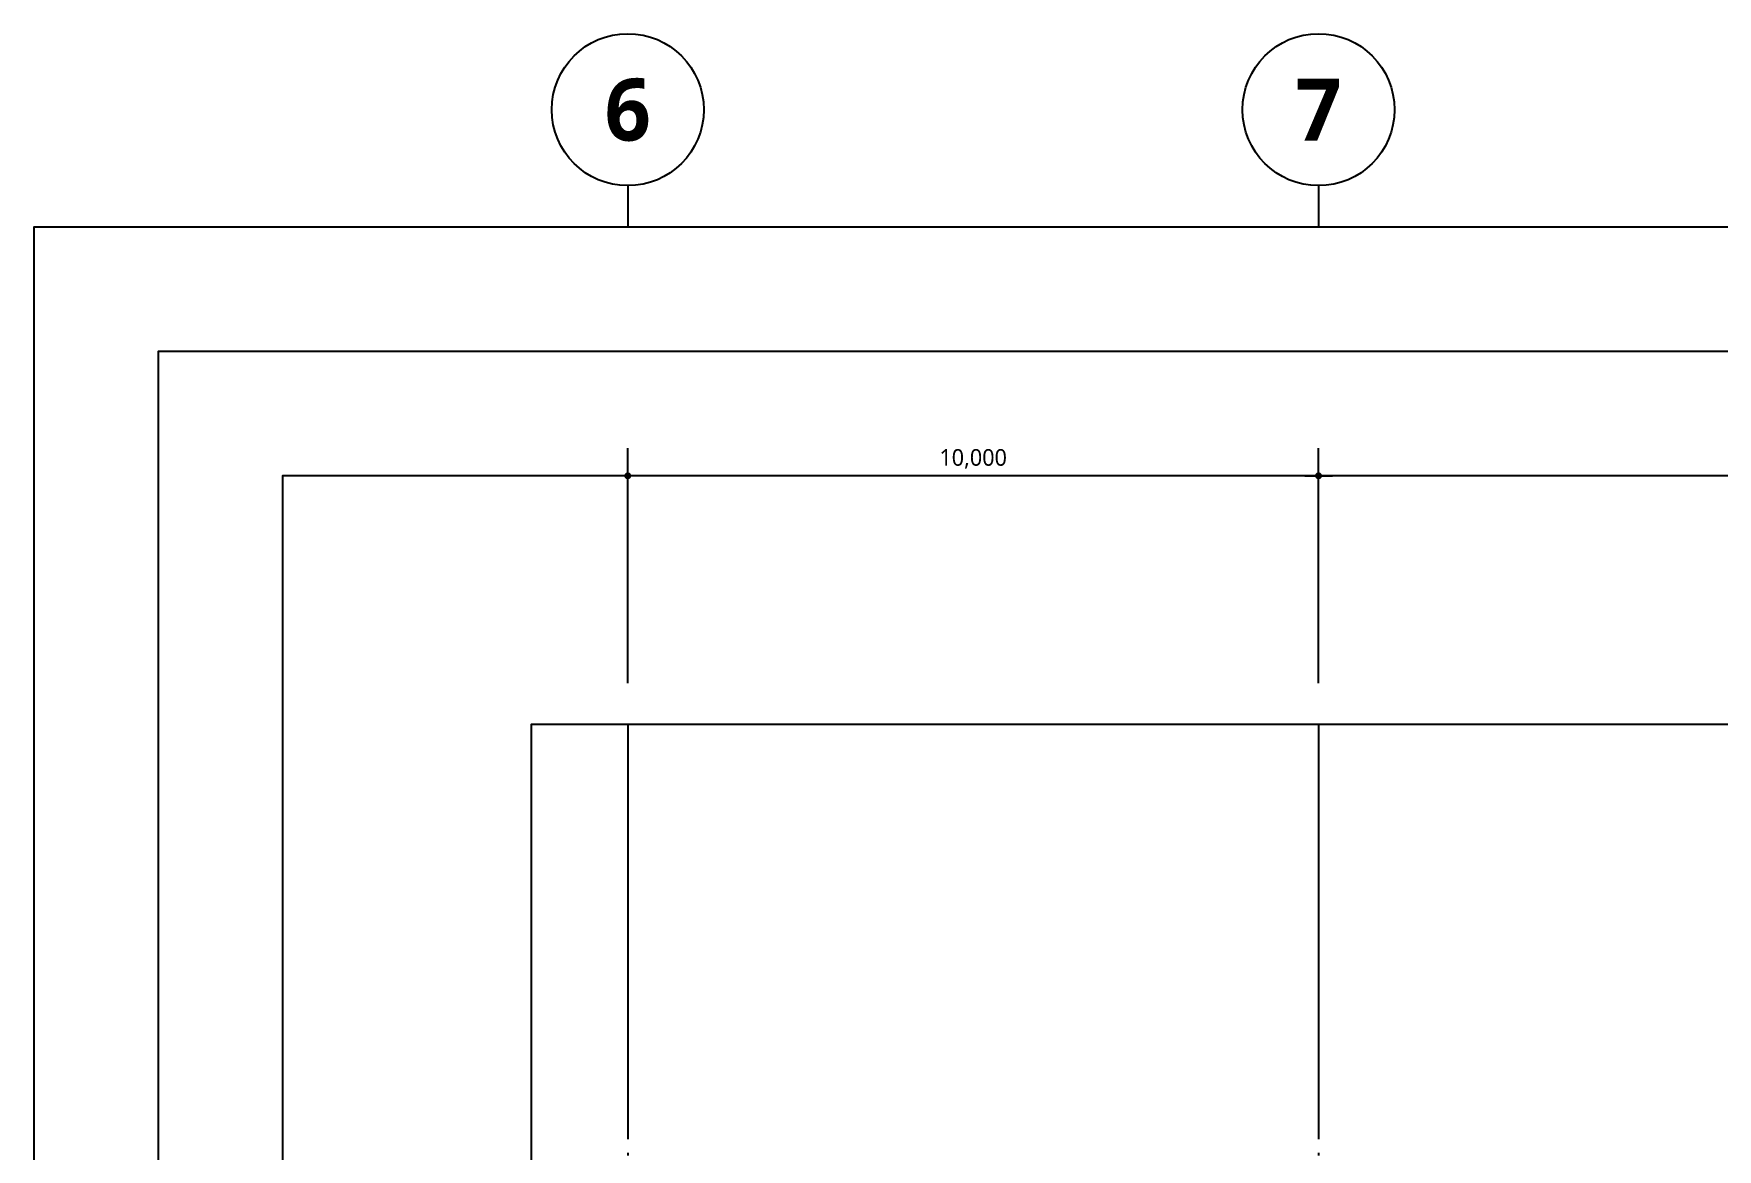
# Model space of a CAD drawing. Header units: millimetres. Extents: x 0 to 672800, y 0 to 118800.
# Drawn here: x 527650 to 552023, y 39295 to 55444 of the extents above; entities that cross this region are included whole.
import ezdxf
from ezdxf.enums import TextEntityAlignment as Align

# ---------------------------------------------------------------- set-up
doc = ezdxf.new("R2010")
doc.units = ezdxf.units.MM
doc.header["$LTSCALE"] = 200
doc.linetypes.add('CEN-GAUN', pattern=[32.2, 30, -1, 0.2, -1])
doc.layers.get('DEFPOINTS').update_dxf_attribs({"color": 137})
doc.layers.add('CEN', color=1, linetype='CEN-GAUN')
doc.layers.add('check', color=61, linetype='Continuous', plot=False)
doc.styles.add('맑은고딕', font='malgun.ttf')
doc.styles.add('스타일2', font='malgunbd.ttf')
doc.dimstyles.new('CJAK', dxfattribs={"dimscale": 200, "dimtxt": 1.2, "dimasz": 0.5, "dimexe": 2, "dimexo": 3, "dimgap": 0.5, "dimtad": 1, "dimdec": 0, "dimzin": 1, "dimdsep": 46, "dimlunit": 6, "dimtxsty": '맑은고딕', "dimblk": 'CJDOT', "dimcen": 0.09, "dimdle": 1, "dimclrd": 256, "dimclre": 256, "dimclrt": 256, "dimadec": 0, "dimazin": 0, "dimtfac": 1, "dimtdec": 0, "dimtix": 1, "dimtmove": 2, "dimatfit": 3, "dimldrblk": 'CJDOT', "dimfxl": 1, "dimtolj": 1, "dimtzin": 1, "dimarcsym": 0})

# ---------------------------------------------------------------- blocks, each defined once
blk = doc.blocks.new('x1')
blk.add_line((0, 600), (0, 0))
blk.add_circle((0, 1700), 1100)
at = {"style": '스타일2'}
blk.add_attdef('X', text='', height=900, dxfattribs=at).set_placement((0, 1700), align=Align.MIDDLE)
blk = doc.blocks.new('CJDOT')
blk.add_line((-2, 0), (2, 0))
at = {"const_width": 0.5}
blk.add_lwpolyline([(-0.25, 0, 1), (0.25, 0, 1)], format="xyb", close=True, dxfattribs=at)
blk = doc.blocks.new('*D361')
at = {"layer": 'check', "lineweight": -2, "transparency": 16777216}
for p, q in [((536250, 46044), (536250, 49444)), ((546250, 46044), (546250, 49444)), ((546150, 49044), (536350, 49044))]:
    blk.add_line(p, q, dxfattribs=at)
at = {"layer": 'DEFPOINTS', "color": 0, "transparency": 16777216}
for p in [(536250, 49044), (536250, 45444), (546250, 45444)]:
    blk.add_point(p, dxfattribs=at)
at = {"layer": 'check', "lineweight": -2, "transparency": 16777216, "xscale": 100, "yscale": 100, "zscale": 100, "rotation": 180}
blk.add_blockref('CJDOT', (536250, 49044), dxfattribs=at)
at = {"layer": 'check', "lineweight": -2, "transparency": 16777216, "xscale": 100, "yscale": 100, "zscale": 100}
blk.add_blockref('CJDOT', (546250, 49044), dxfattribs=at)
at = {"layer": 'check', "transparency": 16777216, "insert": (541250, 49288), "char_height": 240, "attachment_point": 5, "style": '맑은고딕'}
blk.add_mtext('\\A1;10,000', dxfattribs=at)

msp = doc.modelspace()

# ---------------------------------------------------------------- linework, layer by layer
at = {"layer": 'CEN'}
for p, q in [((536250.2, 45443.6), (536250.2, 20890.3)), ((546250.2, 45443.6), (546250.2, 20890.3))]:
    msp.add_line(p, q, dxfattribs=at)
at = {"layer": 'DEFPOINTS'}
for points in [[(564450.2, 13243.6), (564450.2, 52643.6), (527650, 52643.6), (527650, 13243.6)], [(562650.2, 15043.6), (562650.2, 50843.6), (529450, 50843.6), (529450, 15043.6)], [(560850.2, 16843.6), (560850.2, 49043.6), (531250, 49043.6), (531250, 16843.6)], [(557250.2, 20890.3), (557250.2, 45443.6), (534850, 45443.6), (534850, 20890.3)]]:
    msp.add_lwpolyline(points, close=True, dxfattribs=at)

# ---------------------------------------------------------------- block references
for p, values in [((536250.2, 52643.6), {'X': '6'}), ((546250.2, 52643.6), {'X': '7'})]:
    msp.add_blockref('x1', p, dxfattribs=at).add_auto_attribs(values)

# ---------------------------------------------------------------- dimensions: what is measured, and where the dimension line sits
at = {"layer": 'check'}
dim = msp.add_linear_dim(base=(536250.2, 49043.6), p1=(546250.2, 45443.6), p2=(536250.2, 45443.6), angle=180, dimstyle='CJAK', dxfattribs=at)
dim.commit()
dim.dimension.update_dxf_attribs({"geometry": '*D361', "text_midpoint": (541250.2, 49288.4)})

doc.saveas('drawing.dxf')
